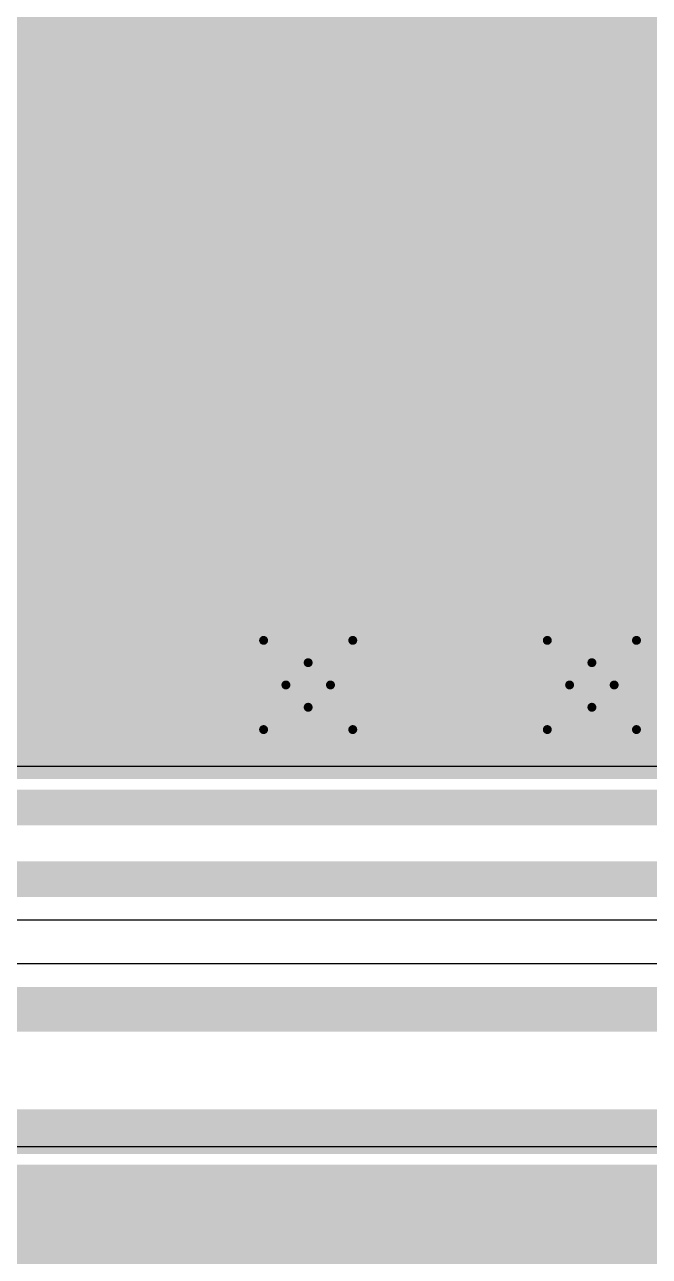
# Model space of a CAD drawing. Header units: inches. Extents: x -6 to 328, y -12 to 81.
# Drawn here: x 13.58 to 17.14, y 8.81 to 15.83 of the extents above; entities that cross this region are included whole.
import ezdxf

# ---------------------------------------------------------------- set-up
doc = ezdxf.new("R2010")
doc.units = ezdxf.units.IN
for name, color, linetype in [('Bottom Layer', 5, 'Continuous'), ('Bottom Overlay', 54, 'Continuous'), ('Bottom Paste', 16, 'Continuous'), ('Bottom Solder', 6, 'Continuous'), ('Drill Drawing', 1, 'Continuous'), ('Top Layer', 1, 'Continuous'), ('Top Paste', 8, 'Continuous'), ('Top Solder', 216, 'Continuous'), ('Via Holes', 16, 'Continuous')]:
    doc.layers.add(name, color=color, linetype=linetype)

# ---------------------------------------------------------------- blocks, each defined once
blk = doc.blocks.new('TLE5012BE5000FUMA1_B_7')
at = {"layer": 'Bottom Layer'}
for points in [[(-3.5, 2.23), (-2.19, 2.23), (-2.19, 1.58), (-3.5, 1.58)], [(2.19, 2.23), (3.5, 2.23), (3.5, 1.58), (2.19, 1.58)], [(-3.5, 0.96), (-2.19, 0.96), (-2.19, 0.31), (-3.5, 0.31)], [(2.19, 0.96), (3.5, 0.96), (3.5, 0.31), (2.19, 0.31)], [(-3.5, -0.31), (-2.19, -0.31), (-2.19, -0.96), (-3.5, -0.96)], [(2.19, -0.31), (3.5, -0.31), (3.5, -0.96), (2.19, -0.96)], [(-3.5, -1.58), (-2.19, -1.58), (-2.19, -2.23), (-3.5, -2.23)], [(2.19, -1.58), (3.5, -1.58), (3.5, -2.23), (2.19, -2.23)]]:
    blk.add_hatch(color=5, dxfattribs=at).paths.add_polyline_path(points)
at = {"layer": 'Bottom Paste'}
for points in [[(-3.5, 2.23), (-2.19, 2.23), (-2.19, 1.58), (-3.5, 1.58)], [(2.19, 2.23), (3.5, 2.23), (3.5, 1.58), (2.19, 1.58)], [(-3.5, 0.96), (-2.19, 0.96), (-2.19, 0.31), (-3.5, 0.31)], [(2.19, 0.96), (3.5, 0.96), (3.5, 0.31), (2.19, 0.31)], [(-3.5, -0.31), (-2.19, -0.31), (-2.19, -0.96), (-3.5, -0.96)], [(2.19, -0.31), (3.5, -0.31), (3.5, -0.96), (2.19, -0.96)], [(-3.5, -1.58), (-2.19, -1.58), (-2.19, -2.23), (-3.5, -2.23)], [(2.19, -1.58), (3.5, -1.58), (3.5, -2.23), (2.19, -2.23)]]:
    blk.add_hatch(color=16, dxfattribs=at).paths.add_polyline_path(points)
at = {"layer": 'Bottom Solder'}
for points in [[(-3.6016, 2.3316), (-2.0884, 2.3316), (-2.0884, 1.4784), (-3.6016, 1.4784)], [(2.0884, 2.3316), (3.6016, 2.3316), (3.6016, 1.4784), (2.0884, 1.4784)], [(-3.6016, 1.0616), (-2.0884, 1.0616), (-2.0884, 0.2084), (-3.6016, 0.2084)], [(2.0884, 1.0616), (3.6016, 1.0616), (3.6016, 0.2084), (2.0884, 0.2084)], [(-3.6016, -0.2084), (-2.0884, -0.2084), (-2.0884, -1.0616), (-3.6016, -1.0616)], [(2.0884, -0.2084), (3.6016, -0.2084), (3.6016, -1.0616), (2.0884, -1.0616)], [(-3.6016, -1.4784), (-2.0884, -1.4784), (-2.0884, -2.3316), (-3.6016, -2.3316)], [(2.0884, -1.4784), (3.6016, -1.4784), (3.6016, -2.3316), (2.0884, -2.3316)]]:
    blk.add_hatch(color=6, dxfattribs=at).paths.add_polyline_path(points)
at = {"layer": 'Bottom Overlay', "const_width": 0.127}
for points in [[(1.9304, 2.5146), (-1.9558, 2.5146)], [(1.9304, -2.5146), (-1.9558, -2.5146)]]:
    blk.add_lwpolyline(points, dxfattribs=at)
at = {"layer": 'Bottom Overlay'}
for points, const_width in [([(-1.9875, 2.5146, 1), (-1.9241, 2.5146, 1)], 0.0635), ([(1.8986, 2.5146, 1), (1.9622, 2.5146, 1)], 0.0635), ([(-3.7084, -1.9558, 1), (-3.9624, -1.9558, 1)], 0.254), ([(-4.0259, -1.9558, 1), (-3.8989, -1.9558, 1)], 0.127), ([(-3.7719, -1.9558, 1), (-3.6449, -1.9558, 1)], 0.127), ([(-1.9875, -2.5146, 1), (-1.9241, -2.5146, 1)], 0.0635), ([(1.8986, -2.5146, 1), (1.9622, -2.5146, 1)], 0.0635)]:
    blk.add_lwpolyline(points, format="xyb", close=True, dxfattribs=dict(at, const_width=const_width))
blk = doc.blocks.new('LAN9255_ZMX019_9')
at = {"layer": 'Top Layer'}
for points in [[(-4.55, -4.55), (-4.55, 4.55), (4.55, 4.55), (4.55, -4.55)], [(6.95, 1.9), (8.45, 1.9), (8.45, 1.7), (6.95, 1.7)], [(6.95, 1.5), (8.45, 1.5), (8.45, 1.3), (6.95, 1.3)], [(6.95, 1.1), (8.45, 1.1), (8.45, 0.9), (6.95, 0.9)], [(6.95, 0.7), (8.45, 0.7), (8.45, 0.5), (6.95, 0.5)], [(6.95, 0.3), (8.45, 0.3), (8.45, 0.1), (6.95, 0.1)], [(6.95, -0.1), (8.45, -0.1), (8.45, -0.3), (6.95, -0.3)], [(6.95, -0.5), (8.45, -0.5), (8.45, -0.7), (6.95, -0.7)], [(6.95, -0.9), (8.45, -0.9), (8.45, -1.1), (6.95, -1.1)], [(6.95, -1.3), (8.45, -1.3), (8.45, -1.5), (6.95, -1.5)]]:
    blk.add_hatch(color=1, dxfattribs=at).paths.add_polyline_path(points)
at = {"layer": 'Top Paste'}
for points in [[(-4.55, -4.55), (-4.55, 4.55), (4.55, 4.55), (4.55, -4.55)], [(6.95, 1.9), (8.45, 1.9), (8.45, 1.7), (6.95, 1.7)], [(6.95, 1.5), (8.45, 1.5), (8.45, 1.3), (6.95, 1.3)], [(6.95, 1.1), (8.45, 1.1), (8.45, 0.9), (6.95, 0.9)], [(6.95, 0.7), (8.45, 0.7), (8.45, 0.5), (6.95, 0.5)], [(6.95, 0.3), (8.45, 0.3), (8.45, 0.1), (6.95, 0.1)], [(6.95, -0.1), (8.45, -0.1), (8.45, -0.3), (6.95, -0.3)], [(6.95, -0.5), (8.45, -0.5), (8.45, -0.7), (6.95, -0.7)], [(6.95, -0.9), (8.45, -0.9), (8.45, -1.1), (6.95, -1.1)], [(6.95, -1.3), (8.45, -1.3), (8.45, -1.5), (6.95, -1.5)]]:
    blk.add_hatch(color=8, dxfattribs=at).paths.add_polyline_path(points)
at = {"layer": 'Top Solder'}
for points in [[(-4.6516, -4.6516), (-4.6516, 4.6516), (4.6516, 4.6516), (4.6516, -4.6516)], [(6.8484, 2.0016), (8.5516, 2.0016), (8.5516, 1.5984), (6.8484, 1.5984)], [(6.8484, 1.6016), (8.5516, 1.6016), (8.5516, 1.1984), (6.8484, 1.1984)], [(6.8484, 1.2016), (8.5516, 1.2016), (8.5516, 0.7984), (6.8484, 0.7984)], [(6.8484, 0.8016), (8.5516, 0.8016), (8.5516, 0.3984), (6.8484, 0.3984)], [(6.8484, 0.4016), (8.5516, 0.4016), (8.5516, -0.0016), (6.8484, -0.0016)], [(6.8484, 0.0016), (8.5516, 0.0016), (8.5516, -0.4016), (6.8484, -0.4016)], [(6.8484, -0.3984), (8.5516, -0.3984), (8.5516, -0.8016), (6.8484, -0.8016)], [(6.8484, -0.7984), (8.5516, -0.7984), (8.5516, -1.2016), (6.8484, -1.2016)], [(6.8484, -1.1984), (8.5516, -1.1984), (8.5516, -1.6016), (6.8484, -1.6016)], [(6.8484, -1.5984), (8.5516, -1.5984), (8.5516, -2.0016), (6.8484, -2.0016)]]:
    blk.add_hatch(color=216, dxfattribs=at).paths.add_polyline_path(points)

msp = doc.modelspace()

# ---------------------------------------------------------------- hatches: boundary and pattern name
at = {"layer": 'Bottom Layer'}
h = msp.add_hatch(color=5, dxfattribs=at)
edge = h.paths.add_edge_path()
edge.add_arc((15.1984, 12.065), 0.3, 0, 360)
h = msp.add_hatch(color=5, dxfattribs=at)
edge = h.paths.add_edge_path()
edge.add_arc((16.8148, 12.065), 0.3, 0, 360)
at = {"layer": 'Top Layer'}
h = msp.add_hatch(color=1, dxfattribs=at)
edge = h.paths.add_edge_path()
edge.add_arc((15.1984, 12.065), 0.3, 0, 360)
h = msp.add_hatch(color=1, dxfattribs=at)
edge = h.paths.add_edge_path()
edge.add_arc((16.8148, 12.065), 0.3, 0, 360)
at = {"layer": 'Via Holes'}
h = msp.add_hatch(color=7, dxfattribs=at)
edge = h.paths.add_edge_path()
edge.add_arc((15.1984, 12.065), 0.15, 0, 360)
h = msp.add_hatch(color=7, dxfattribs=at)
edge = h.paths.add_edge_path()
edge.add_arc((16.8148, 12.065), 0.15, 0, 360)

# ---------------------------------------------------------------- linework, layer by layer
at = {"layer": 'Bottom Layer'}
for p, q in [((17.8646, 11.6008), (9.0258, 11.6008)), ((8.5179, 10.7265), (17.2692, 10.7265)), ((17.2314, 10.477), (6.5823, 10.477))]:
    msp.add_line(p, q, dxfattribs=at)
for points, const_width in [([(8.9292, 11.3678), (18.0929, 11.3678)], 0.2032), ([(8.5179, 10.9596), (18.6088, 10.9596)], 0.2032), ([(6.475, 10.218), (17.7237, 10.218)], 0.254), ([(6.3475, 9.5211), (19.133, 9.5211)], 0.254), ([(6.1536, 8.965), (19.7071, 8.965)], 0.254)]:
    msp.add_lwpolyline(points, dxfattribs=dict(at, const_width=const_width))
at = {"layer": 'Drill Drawing', "const_width": 0.0508}
for points in [[(14.9444, 12.319), (15.1984, 12.192)], [(14.9444, 12.319), (15.0714, 12.065)], [(15.1984, 12.192), (15.4524, 12.319)], [(15.3254, 12.065), (15.4524, 12.319)], [(16.5608, 12.319), (16.8148, 12.192)], [(16.5608, 12.319), (16.6878, 12.065)], [(16.8148, 12.192), (17.0688, 12.319)], [(16.9418, 12.065), (17.0688, 12.319)], [(14.9444, 11.811), (15.0714, 12.065)], [(15.3254, 12.065), (15.4524, 11.811)], [(16.5608, 11.811), (16.6878, 12.065)], [(16.9418, 12.065), (17.0688, 11.811)], [(14.9444, 11.811), (15.1984, 11.938)], [(15.1984, 11.938), (15.4524, 11.811)], [(16.5608, 11.811), (16.8148, 11.938)], [(16.8148, 11.938), (17.0688, 11.811)]]:
    msp.add_lwpolyline(points, dxfattribs=at)
at = {"layer": 'Drill Drawing', "const_width": 0.0254}
for points in [[(14.9317, 12.319, 1), (14.9571, 12.319, 1)], [(14.9317, 12.319, 1), (14.9571, 12.319, 1)], [(15.4397, 12.319, 1), (15.4651, 12.319, 1)], [(15.4397, 12.319, 1), (15.4651, 12.319, 1)], [(16.5481, 12.319, 1), (16.5735, 12.319, 1)], [(16.5481, 12.319, 1), (16.5735, 12.319, 1)], [(17.0561, 12.319, 1), (17.0815, 12.319, 1)], [(17.0561, 12.319, 1), (17.0815, 12.319, 1)], [(15.1857, 12.192, 1), (15.2111, 12.192, 1)], [(15.1857, 12.192, 1), (15.2111, 12.192, 1)], [(16.8021, 12.192, 1), (16.8275, 12.192, 1)], [(16.8021, 12.192, 1), (16.8275, 12.192, 1)], [(15.0587, 12.065, 1), (15.0841, 12.065, 1)], [(15.0587, 12.065, 1), (15.0841, 12.065, 1)], [(15.3127, 12.065, 1), (15.3381, 12.065, 1)], [(15.3127, 12.065, 1), (15.3381, 12.065, 1)], [(16.6751, 12.065, 1), (16.7005, 12.065, 1)], [(16.6751, 12.065, 1), (16.7005, 12.065, 1)], [(16.9291, 12.065, 1), (16.9545, 12.065, 1)], [(16.9291, 12.065, 1), (16.9545, 12.065, 1)], [(15.1857, 11.938, 1), (15.2111, 11.938, 1)], [(15.1857, 11.938, 1), (15.2111, 11.938, 1)], [(16.8021, 11.938, 1), (16.8275, 11.938, 1)], [(16.8021, 11.938, 1), (16.8275, 11.938, 1)], [(14.9317, 11.811, 1), (14.9571, 11.811, 1)], [(14.9317, 11.811, 1), (14.9571, 11.811, 1)], [(15.4397, 11.811, 1), (15.4651, 11.811, 1)], [(15.4397, 11.811, 1), (15.4651, 11.811, 1)], [(16.5481, 11.811, 1), (16.5735, 11.811, 1)], [(16.5481, 11.811, 1), (16.5735, 11.811, 1)], [(17.0561, 11.811, 1), (17.0815, 11.811, 1)], [(17.0561, 11.811, 1), (17.0815, 11.811, 1)]]:
    msp.add_lwpolyline(points, format="xyb", close=True, dxfattribs=at)
at = {"layer": 'Top Layer'}
msp.add_line((17.9653, 9.4352), (11.6315, 9.4352), dxfattribs=at)

# ---------------------------------------------------------------- block references
for name, p, rotation in [('LAN9255_ZMX019_9', (15.1984, 16.182), 270), ('TLE5012BE5000FUMA1_B_7', (15.5, 15.5), 180)]:
    msp.add_blockref(name, p, dxfattribs=dict(rotation=rotation))

doc.saveas('drawing.dxf')
